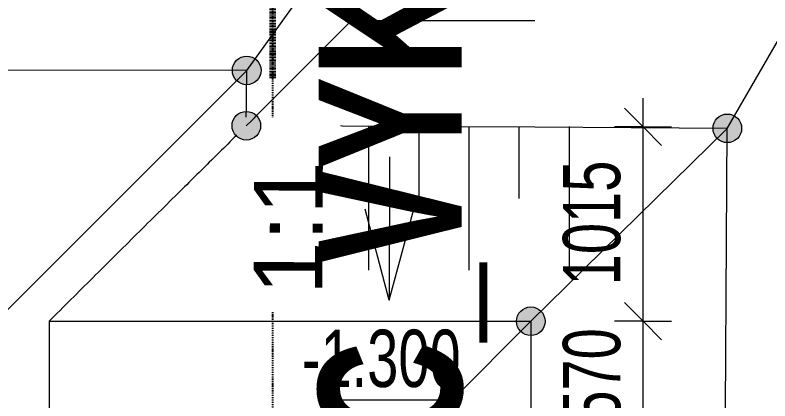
# Model space of a CAD drawing. Header units: millimetres. Extents: x 175047 to 362619, y -19363 to 158900.
# Drawn here: x 198410 to 202363, y 153995 to 156015 of the extents above; entities that cross this region are included whole.
import ezdxf

# ---------------------------------------------------------------- set-up
doc = ezdxf.new("R2010")
doc.units = ezdxf.units.MM
doc.linetypes.add('1_Čerchovaná 4_0mm', pattern=[8, 4, -2, 0, -2])
doc.linetypes.add('1_Čerchovaná 6_0mm', pattern=[12, 6, -3, 0, -3])
for name, color, linetype, lineweight in [('A-ANNO-DIMS', 7, 'Continuous', 9), ('A-ANNO-DIMS-150', 7, 'Continuous', 9), ('A-ANNO-NOTE', 7, 'Continuous', 9), ('C-TOPO', 7, 'Continuous', 9), ('G-ANNO-DIMS', 7, 'Continuous', 9), ('G-ANNO-DIMS-2', 7, 'Continuous', 18), ('G-ANNO-SYMB-1', 7, '1_Čerchovaná 4_0mm', 100), ('G-ANNO-SYMB-2', 7, 'Continuous', 18)]:
    doc.layers.add(name, color=color, linetype=linetype, lineweight=lineweight)
doc.layers.add('S-GRID-1', color=9, linetype='1_Čerchovaná 6_0mm', lineweight=25, true_color=0x808080)
doc.styles.add('Arial', font='arial.ttf', dxfattribs={"width": 0.7, "height": 300})
doc.styles.add('Arial_3', font='arial.ttf', dxfattribs={"height": 360})
doc.styles.add('Arial_B', font='arialbd.ttf', dxfattribs={"width": 0.7, "height": 750})
doc.dimstyles.new('Vnitřní_-_průhledné_1', dxfattribs={"dimscale": 304.8, "dimtxt": 306.07782, "dimasz": 0.639764, "dimexe": 0.492126, "dimexo": 0.0625, "dimgap": 0.098425, "dimtad": 1, "dimdec": 0, "dimrnd": 5, "dimzin": 0, "dimdsep": 46, "dimtxsty": 'Arial', "dimblk1": 'OBLIQUE', "dimblk2": 'OBLIQUE', "dimsah": 1, "dimcen": 0.09, "dimdle": 0.492126, "dimazin": 0, "dimtfac": 1, "dimtdec": 4, "dimtix": 1, "dimtmove": 0, "dimatfit": 3, "dimfxl": 0.492126, "dimfxlon": 1, "dimtvp": 1, "dimtolj": 1, "dimtzin": 0, "dimarcsym": 2})

# ---------------------------------------------------------------- blocks, each defined once
blk = doc.blocks.new('VYKOP_ZNACKA_POZN - VYKOP_ZNACKA_POZN-915148-VÝKOP')
at = {"layer": 'A-ANNO-NOTE'}
for p, q in [((1.75, 0), (1.75, -2.5)), ((3.5, 0.017), (3.5, -5)), ((-3.5, 0), (-3.5, -5)), ((-1.75, 0), (-1.75, -2.5)), ((0, 0), (0, -5))]:
    blk.add_line(p, q, dxfattribs=at)
blk = doc.blocks.new('DIMBLOCK45-VÝKOP')
at = {"layer": 'A-ANNO-DIMS-150', "lineweight": 18}
for p, q in [((201698.1, 154411.8), (201600.6, 154509.3)), ((201698.1, 154411.8), (201795.6, 154314.3)), ((201698.1, 153840.4), (201600.6, 153937.9)), ((201698.1, 153840.4), (201795.6, 153742.9))]:
    blk.add_line(p, q, dxfattribs=at)
at = {"layer": 'A-ANNO-DIMS-150'}
for p, q in [((201698.1, 154411.8), (201548.1, 154411.8)), ((201698.1, 153690.4), (201698.1, 154411.8)), ((201698.1, 154411.8), (201848.1, 154411.8)), ((201698.1, 153840.4), (201548.1, 153840.4)), ((201698.1, 153840.4), (201848.1, 153840.4))]:
    blk.add_line(p, q, dxfattribs=at)
at = {"layer": 'A-ANNO-DIMS-150', "color": 0, "insert": (201278.6, 153885.9), "char_height": 300, "width": 576.368, "attachment_point": 1, "rotation": 90, "line_spacing_factor": 0.941778, "style": 'Arial'}
blk.add_mtext('570', dxfattribs=at)
blk = doc.blocks.new('_Oblique')
at = {"color": 0, "linetype": 'ByBlock', "lineweight": -2}
blk.add_line((-0.5, -0.5), (0.5, 0.5), dxfattribs=at)
blk = doc.blocks.new('DIMBLOCK46-VÝKOP')
at = {"layer": 'A-ANNO-DIMS-150'}
for p, q in [((201698.1, 154411.8), (201698.1, 155579.2)), ((201698.1, 155429.2), (201548.1, 155429.2)), ((201698.1, 155429.2), (201848.1, 155429.2)), ((201698.1, 154411.8), (201548.1, 154411.8)), ((201698.1, 154411.8), (201848.1, 154411.8))]:
    blk.add_line(p, q, dxfattribs=at)
at = {"layer": 'A-ANNO-DIMS-150', "lineweight": 18}
for p, q in [((201698.1, 155429.2), (201600.6, 155526.7)), ((201698.1, 155429.2), (201795.6, 155331.7)), ((201698.1, 154411.8), (201600.6, 154509.3)), ((201698.1, 154411.8), (201795.6, 154314.3))]:
    blk.add_line(p, q, dxfattribs=at)
at = {"layer": 'A-ANNO-DIMS-150', "color": 0, "insert": (201278.6, 154600.3), "char_height": 300, "width": 768.491, "attachment_point": 1, "rotation": 90, "line_spacing_factor": 0.941778, "style": 'Arial'}
blk.add_mtext('1015', dxfattribs=at)

msp = doc.modelspace()

# ---------------------------------------------------------------- hatches: boundary and pattern name
at = {"layer": 'G-ANNO-DIMS-2'}
h = msp.add_hatch(color=256, dxfattribs=at)
edge = h.paths.add_edge_path()
edge.add_arc((199622.8, 155725), 75, 0, 360)
h = msp.add_hatch(color=256, dxfattribs=at)
edge = h.paths.add_edge_path()
edge.add_arc((202139.6, 155421.9), 75, 0, 360)
h = msp.add_hatch(color=256, dxfattribs=at)
edge = h.paths.add_edge_path()
edge.add_arc((201110.5, 154411.8), 75, 0, 360)

# ---------------------------------------------------------------- linework, layer by layer
at = {"layer": 'C-TOPO'}
for p, q in [((199622.8, 155725), (183669.9, 155746.6)), ((197988.2, 154090.4), (199622.8, 155725)), ((199620.9, 155435.5), (199622.8, 155725)), ((201110.5, 154411.8), (202139.6, 155421.9)), ((198588.2, 154411.8), (201110.5, 154411.8)), ((198588.2, 154411.8), (198588.2, 151490.4)), ((201110.5, 154411.8), (201108.2, 139632.2))]:
    msp.add_line(p, q, dxfattribs=at)
at = {"layer": 'C-TOPO', "flags": 128}
for points in [[(202139.6, 155421.9), (201635.9, 155424.6), (201132.1, 155427.3), (200628.4, 155430), (200124.7, 155432.7), (199620.9, 155435.5)], [(202017.7, 136917.1), (202031.2, 138973.2), (202044.8, 141029.3), (202058.3, 143085.4), (202071.9, 145141.5), (202085.4, 147197.5), (202099, 149253.6), (202112.5, 151309.7), (202126, 153365.8), (202139.6, 155421.9)]]:
    msp.add_lwpolyline(points, dxfattribs=at)
at = {"layer": 'C-TOPO'}
msp.add_open_spline([(199620.9, 155435.5), (199592.2, 155407.1), (199534.7, 155350.4), (199448.6, 155265.3), (199362.4, 155180.2), (199266.7, 155085.5), (199161.5, 154981.4), (199046.6, 154867.7), (198931.9, 154753.9), (198817.3, 154640), (198702.6, 154525.9), (198626.3, 154449.8), (198588.2, 154411.8)], degree=3, knots=[-1, -1, -1, -1, -0.916667, -0.833333, -0.75, -0.666667, -0.555556, -0.444444, -0.333333, -0.222222, -0.111111, 0, 0, 0, 0], dxfattribs=at)
at = {"layer": 'G-ANNO-DIMS'}
for p, q in [((199622.8, 155725), (200196.3, 156517.7)), ((200171.6, 155986.1), (201131.2, 155986.1)), ((202139.6, 155421.9), (202454.8, 155967.8)), ((200371.1, 155272.4), (200368.4, 154522.4)), ((200368.4, 154522.4), (200242.5, 154999.1)), ((200368.4, 154522.4), (200497.7, 154998.2)), ((201110.5, 154411.8), (200698.1, 153999.4)), ((200698.1, 153999.4), (200009.3, 153999.4))]:
    msp.add_line(p, q, dxfattribs=at)
at = {"layer": 'G-ANNO-DIMS-2'}
for centre in [(199622.8, 155725), (202139.6, 155421.9), (201110.5, 154411.8)]:
    msp.add_circle(centre, 75, dxfattribs=at)
at = {"layer": 'G-ANNO-SYMB-1'}
msp.add_line((199758.2, 157965.4), (199758.2, 155684.3), dxfattribs=at)
at = {"layer": 'S-GRID-1'}
msp.add_line((199758.2, 156616.1), (199758.2, 122358.6), dxfattribs=at)

# ---------------------------------------------------------------- block references
at = {"layer": 'A-ANNO-NOTE', "xscale": 150, "yscale": 150, "zscale": 150}
msp.add_blockref('VYKOP_ZNACKA_POZN - VYKOP_ZNACKA_POZN-915148-VÝKOP', (200786.2, 155429.2), dxfattribs=at)

# ---------------------------------------------------------------- texts
at = {"layer": 'G-ANNO-DIMS', "insert": (199911.6, 154367.8), "char_height": 300, "width": 987.978, "attachment_point": 1, "line_spacing_factor": 0.941778, "style": 'Arial'}
msp.add_mtext('-1.300', dxfattribs=at)

# ---------------------------------------------------------------- dimensions: what is measured, and where the dimension line sits
at = {"layer": 'A-ANNO-DIMS'}
for base, p1, p2, override, picture, middle in [((201698.1, 155429.2), (201548.1, 154411.8), (201548.1, 155429.2), {"dimpost": '<>', "dimfxl": 1017.396014}, 'DIMBLOCK46-VÝKOP', (201514.9, 154920.5)), ((201698.1, 154411.8), (201548.1, 153840.4), (201548.1, 154411.8), {"dimpost": '<>', "dimfxl": 571.380221}, 'DIMBLOCK45-VÝKOP', (201514.9, 154126.1))]:
    dim = msp.add_linear_dim(base=base, p1=p1, p2=p2, angle=90, dimstyle='Vnitřní_-_průhledné_1', override=override, dxfattribs=at)
    dim.commit()
    dim.dimension.update_dxf_attribs({"geometry": picture, "text_midpoint": middle})

# ---------------------------------------------------------------- next in the draw order: texts
at = {"layer": 'G-ANNO-DIMS', "insert": (199659.1, 154551.1), "char_height": 360, "width": 837.416, "attachment_point": 1, "rotation": 89.7906, "line_spacing_factor": 0.941778, "style": 'Arial_3', "bg_fill": 3, "box_fill_scale": 1.25, "bg_fill_color": 256, "bg_fill_true_color": 13158600, "bg_fill_transparency": 0}
msp.add_mtext('1:1', dxfattribs=at)

# ---------------------------------------------------------------- next in the draw order: hatches: boundary and pattern name
at = {"layer": 'G-ANNO-DIMS-2'}
h = msp.add_hatch(color=256, dxfattribs=at)
edge = h.paths.add_edge_path()
edge.add_arc((199620.9, 155435.5), 75, 0, 360)

# ---------------------------------------------------------------- next in the draw order: linework, layer by layer
at = {"layer": 'G-ANNO-DIMS'}
msp.add_line((199620.9, 155435.5), (200171.6, 155986.1), dxfattribs=at)
at = {"layer": 'G-ANNO-DIMS-2'}
msp.add_circle((199620.9, 155435.5), 75, dxfattribs=at)

# ---------------------------------------------------------------- next in the draw order: texts
at = {"layer": 'G-ANNO-SYMB-2', "insert": (199999.3, 153777.1), "char_height": 750, "width": 4293.037, "attachment_point": 1, "rotation": 90, "style": 'Arial_B'}
msp.add_mtext('C_VYKOP', dxfattribs=at)

doc.saveas('drawing.dxf')
